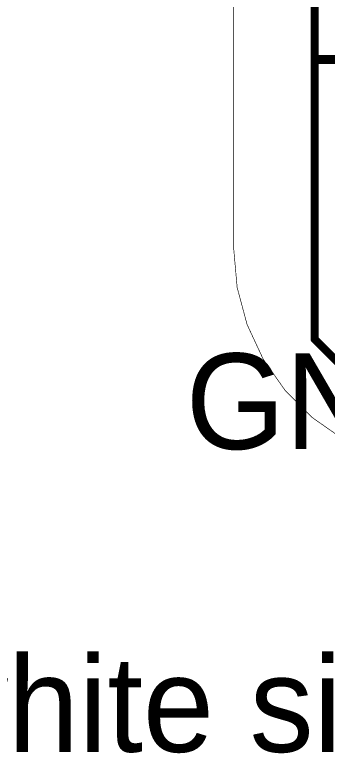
# Model space of a CAD drawing. Extents: x 215 to 281, y 31 to 138.
# Drawn here: x 242.62 to 247.59, y 31.17 to 42.94 of the extents above; entities that cross this region are included whole.
import ezdxf

# ---------------------------------------------------------------- set-up
doc = ezdxf.new("R2010")
doc.units = 0
for name, color, linetype in [('KEEPOUTLAYER', 6, 'CONTINUOUS'), ('MECHANICAL1', 6, 'CONTINUOUS'), ('MECHANICAL16', 56, 'CONTINUOUS'), ('MIDLAYER14', 9, 'CONTINUOUS'), ('TOPOVERLAY', 2, 'CONTINUOUS')]:
    doc.layers.add(name, color=color, linetype=linetype)

msp = doc.modelspace()

# ---------------------------------------------------------------- linework, layer by layer
at = {"layer": 'KEEPOUTLAYER', "const_width": 0.01}
for points in [[(246.104, 39.2), (246.104, 44.425)], [(246.104, 39.2), (246.158, 38.593)], [(246.158, 38.593), (246.316, 38.003)], [(246.316, 38.003), (246.573, 37.45)], [(246.573, 37.45), (246.923, 36.951)], [(246.923, 36.951), (247.355, 36.519)], [(247.355, 36.519), (247.854, 36.169)]]:
    msp.add_lwpolyline(points, dxfattribs=at)
at = {"layer": 'KEEPOUTLAYER', "const_width": 0.005}
for points in [[(246.102, 39.2, 1), (246.107, 39.2, 1)], [(246.102, 39.2, 1), (246.107, 39.2, 1)], [(246.155, 38.593, 1), (246.16, 38.593, 1)], [(246.155, 38.593, 1), (246.16, 38.593, 1)], [(246.313, 38.003, 1), (246.318, 38.003, 1)], [(246.313, 38.003, 1), (246.318, 38.003, 1)], [(246.571, 37.45, 1), (246.576, 37.45, 1)], [(246.571, 37.45, 1), (246.576, 37.45, 1)], [(246.921, 36.951, 1), (246.926, 36.951, 1)], [(246.921, 36.951, 1), (246.926, 36.951, 1)], [(247.352, 36.519, 1), (247.357, 36.519, 1)], [(247.352, 36.519, 1), (247.357, 36.519, 1)]]:
    msp.add_lwpolyline(points, format="xyb", close=True, dxfattribs=at)
at = {"layer": 'MECHANICAL1', "const_width": 0.01}
for points in [[(246.104, 39.2), (246.104, 84.193)], [(246.104, 39.2), (246.158, 38.593)], [(246.158, 38.593), (246.316, 38.003)], [(246.316, 38.003), (246.573, 37.45)], [(246.573, 37.45), (246.923, 36.951)], [(246.923, 36.951), (247.355, 36.519)], [(247.355, 36.519), (247.854, 36.169)]]:
    msp.add_lwpolyline(points, dxfattribs=at)
at = {"layer": 'MECHANICAL1', "const_width": 0.005}
for points in [[(246.102, 39.2, 1), (246.107, 39.2, 1)], [(246.102, 39.2, 1), (246.107, 39.2, 1)], [(246.155, 38.593, 1), (246.16, 38.593, 1)], [(246.155, 38.593, 1), (246.16, 38.593, 1)], [(246.313, 38.003, 1), (246.318, 38.003, 1)], [(246.313, 38.003, 1), (246.318, 38.003, 1)], [(246.571, 37.45, 1), (246.576, 37.45, 1)], [(246.571, 37.45, 1), (246.576, 37.45, 1)], [(246.921, 36.951, 1), (246.926, 36.951, 1)], [(246.921, 36.951, 1), (246.926, 36.951, 1)], [(247.352, 36.519, 1), (247.357, 36.519, 1)], [(247.352, 36.519, 1), (247.357, 36.519, 1)]]:
    msp.add_lwpolyline(points, format="xyb", close=True, dxfattribs=at)
at = {"layer": 'MIDLAYER14', "const_width": 0.127}
for points in [[(247.391, 37.769), (247.391, 46.482)], [(247.391, 37.769), (248.433, 36.727)]]:
    msp.add_lwpolyline(points, dxfattribs=at)
at = {"layer": 'MIDLAYER14', "const_width": 0.0635}
msp.add_lwpolyline([(247.359, 37.769, 1), (247.422, 37.769, 1)], format="xyb", close=True, dxfattribs=at)
msp.add_lwpolyline([(247.359, 37.769, 1), (247.422, 37.769, 1)], format="xyb", close=True, dxfattribs=at)

# ---------------------------------------------------------------- texts
at = {"layer": 'MECHANICAL16'}
msp.add_text('Black Mask white silk', height=1.524, dxfattribs=at).set_placement((230.048, 31.191))
at = {"layer": 'TOPOVERLAY'}
for s, rotation, p in [('+  PWM PWR CL DA -', 90, (248.717, 41.631)), ('GND CTS RTS TX RX NC', 360, (245.339, 36.017))]:
    msp.add_text(s, height=1.524, rotation=rotation, dxfattribs=at).set_placement(p)

doc.saveas('drawing.dxf')
